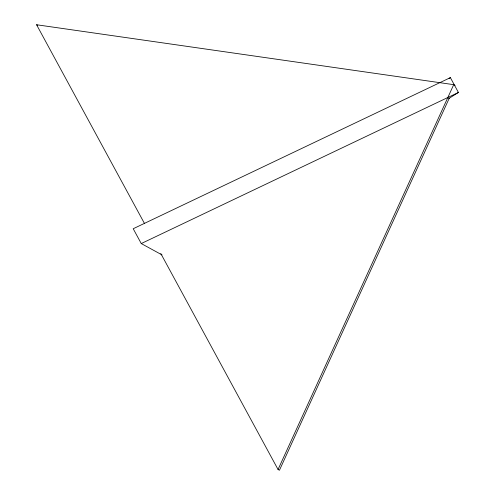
<?xml version="1.0" encoding="UTF-8"?>
<svg xmlns="http://www.w3.org/2000/svg" width="495" height="495" viewBox="0 0 495 495"><rect width="100%" height="100%" fill="white"/><g stroke="black" fill="none" stroke-linecap="round" stroke-linejoin="round"><path stroke-width="0.74" d="M449.312 98.084L279.44 470.25L278.054 469.495L453.705 84.664L455.091 85.425M449.07 78.457L450.376 77.635L458.426 92.46L448.625 98.635M450.376 77.635L133.211 228.733L141.254 243.559L162.032 254.913M141.254 243.559L458.426 92.46M144.596 223.697L36.574 24.75L453.705 84.664M36.574 24.75L37.502 25.257M160.819 253.57L278.054 469.495"/></g></svg>
